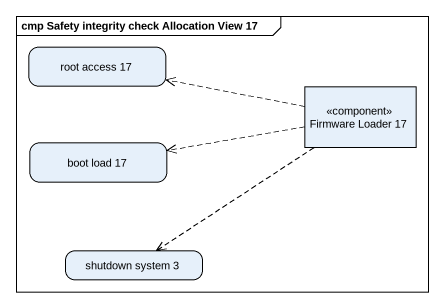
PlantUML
@startuml
mainframe cmp Safety integrity check Allocation View 17
hide empty description
state "root access 17" as root_access_17
state "Firmware Loader 17" as Firmware_Loader_17 <<component>>
state "boot load 17" as boot_load_17
state "shutdown system 3" as shutdown_system_3
Firmware_Loader_17 -left[dashed]-> root_access_17
Firmware_Loader_17 -left[dashed]-> boot_load_17
Firmware_Loader_17 -[dashed]-> shutdown_system_3
@enduml
